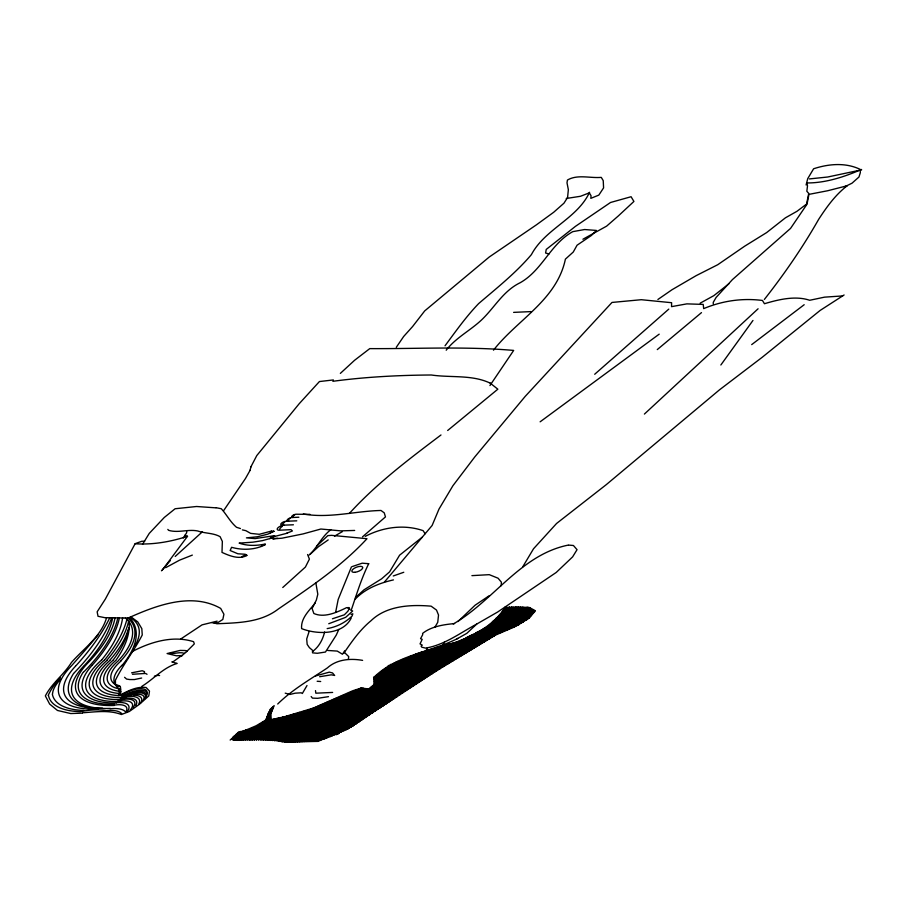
<?xml version="1.0" encoding="UTF-8"?>
<svg xmlns="http://www.w3.org/2000/svg" width="907" height="907" viewBox="0 0 907 907"><rect width="100%" height="100%" fill="white"/><g stroke="black" fill="none" stroke-linecap="round" stroke-linejoin="round"><path stroke-width="1.36" d="M186.729 651.634L186.74 650.863L185.198 650.523L180.153 650.421L167.092 653.55L176.423 655.784L182.386 655.512M501.152 585.752L501.401 582.181L498.068 578.212L489.27 574.664L471.912 575.639M186.74 531.173L186.604 532.828L183.282 537.976M335.624 612.361L338.186 599.436L351.428 566.909M348.322 659.389L348.742 656.623L344.399 652.394M457.922 638.369C430.201 652.552 396.62 654.741 373.571 677.631L374.342 680.363L373.65 684.842L368.82 688.923L361.043 688.096L352.687 690.771L313.754 707.936L283.982 716.938L271.148 719.829L270.853 713.696L274.152 705.623L269.515 710.034M144.281 672.745L144.485 671.622L142.229 670.749L131.594 672.824M324.615 631.952C322.835 639.526 318.879 647.088 312.371 651.6L312.609 652.859L317.359 653.278L325.454 652.042L336.225 635.172L338.821 629.447M351.576 609.198C356.723 593.96 361.394 578.553 368.525 564.086M106.573 617.724C101.21 636.453 83.75 648.426 71.415 662.495C63.875 674.706 51.96 683.073 45.35 695.896L49.647 704.07L57.47 710.464L70.757 713.548L82.39 713.14M249.924 470.382L251.092 466.765M589.573 192.261C577.26 218.734 545.13 228.768 531.4 254.618C515.834 272.984 496.843 287.984 478.635 303.596C466.051 316.702 455.768 331.293 445.031 345.794M309.128 631.465L306.702 638.97L307.167 644.367L309.378 647.621L313.21 650.909M806.096 184.983L807.74 178.622L813.613 168.77C828.669 163.816 845.562 162.342 860.153 169.348L860.335 172.681L858.952 177.024L852.002 183.203L844.292 186.967M426.245 650.172L427.514 647.655M306.997 685.545L302.326 693.504L301.294 692.801L295.194 693.175L289.911 694.467L285.217 693.152M250.944 466.754L256.783 455.575L299.14 403.785L319.423 381.552L333.368 379.942M505.471 606.726C492.739 627.542 468.851 638.358 446.425 645.387M250.117 470.28L245.412 478.601L223.519 510.8M434.804 627.417L437.752 622.27L438.523 615.025L436.505 610.071L431.131 606.171C410.633 604.391 386.529 605.649 370.986 620.751C360.045 629.741 351.837 641.453 343.934 653.085M443.024 644.684L444.679 641.827M522.761 566.796L533.531 548.769L556.569 523.475L606.307 484.621L719.41 389.897L762.288 357.222L820.109 310.455L844.1 294.979M142.501 544.404L149.247 533.407L164.292 517.455L175.108 508.748L196.547 506.503L215.889 507.841M344.66 650.829L342.472 654.242L337.279 651.09L327.812 650.466M273.755 531.343L267.814 534.144L257.395 536.774L246.432 537.862L255.105 538.611L274.617 535.629L273.132 537.67L262.384 540.651L252.928 542.171L239.131 543.112C247.622 546.139 256.658 545.799 265.286 544.03L265.366 544.608C255.207 549.993 242.588 550.413 231.591 547.306L230.14 550.515L237.895 553.78L245.173 554.256L247.067 555.345C239.346 559.914 229.414 555.787 222 552.397L222.351 541.422L220.106 536.683C213.224 532.806 205.118 533.588 197.613 530.958C188.032 529.008 178.01 533.225 168.645 530.334L167.829 529.405M489.939 385.554L513.668 350.419C465.733 346.259 417.787 348.878 369.761 348.617L354.58 360.283L340.352 373.389M396.28 347.313L403.66 336.497L412.594 326.543L424.703 310.908L489.247 257.01L536.536 224.755L553.667 212.283L563.973 203.179L567.578 197.488L568.349 189.665L567.011 182.829L567.431 180.051C577.521 174.099 590.128 178.384 601.273 177.375L603.234 180.64L603.586 187.896L598.824 195.107L590.808 198.361L591.058 195.753L589.323 192.851L580.469 196.286L566.274 198.486M720.85 364.999L752.969 320.454M315.137 603.064C309.287 610.592 300.693 618.121 301.612 628.608C316.962 634.696 342.789 635.195 351.202 618.109L350.487 617.928M162.387 569.981L187.511 536.298L184.801 535.334M161.469 570.809L170.221 560.696M764.363 299.446C784.238 274.152 802.672 247.475 818.613 219.415C826.64 207.068 835.404 194.801 847.206 185.754L827.751 190.731L808.953 194.37L806.992 204.245L790.553 228.405L732.437 279.583L716.111 297.439L713.253 302.36L713.276 303.845M277.701 704.013C292.224 689.637 310.375 679.354 327.359 667.926C336.826 659.264 350.499 658.221 362.607 660.375M187.296 650.965L181.434 656.112M384.319 582.192L432.117 525.482L438.999 509.076L452.899 485.744L474.735 456.992L525.21 396.382L611.998 302.439L641.294 299.707L671.611 302.711L671.543 306.645L686.871 303.868L703.22 304.412L703.673 308.629C722.301 300.807 742.414 297.881 762.47 300.466L764.431 303.732C778.614 299.503 795.428 295.444 809.668 300.274L824.52 297.156L842.592 295.931M493.499 350.181C517.409 319.536 556.83 300.104 565.401 259.141L573.258 252.033L577.067 245.219L591.466 235.435L596.364 230.435L584.63 229.528L572.816 231.636C550.458 243.892 542.567 269.957 520.38 282.621C503.192 290.841 494.655 307.53 481.47 320.024C470.132 330.647 455.802 337.778 446.199 350.204M349.331 513.475C376.416 483.669 408.932 459.18 440.983 434.975M309.128 555.05C317.382 547.488 321.702 536.468 330.817 529.745M528.543 618.313L535.345 611.035C511.537 609.697 491.424 627.383 470.177 636.011M351.066 614.413L352.846 613.767L352.109 616.012C345.227 622.678 336.588 626.986 327.166 628.608M569.018 545.118L573.428 545.504L577.045 549.676L572.623 556.875L556.229 572.453L497.705 611.987L476.708 624.073L466.833 633.324L457.071 638.857M354.966 599.436C365.011 588.677 379.353 583.088 393.445 579.902M457.956 621.556L475.098 605.207L489.429 595.582M317.178 545.651L327.801 535.629L331.531 535.345L366.995 538.701C341.225 566.569 309.548 587.645 278.392 608.971C260.672 622.656 238.269 622.792 216.898 623.755L213.066 622.61M644.401 414.068L758.093 308.777M309.967 554.438L318.425 546.717L328.209 539.914M175.21 556.445L202.272 531.887M594.697 374.274L668.788 309.117M728.888 283.789L713.832 295.659L700.147 303.187M187.273 650.931L194.313 643.902L193.599 641.691C172.965 635.104 150.301 641.975 131.742 651.827M282.757 587.509L305.41 567.056L309.4 559.12L307.598 554.517M657.28 349.592L701.485 312.632M447.661 430.496L497.841 389.194L490.233 383.151M362.505 536.842L385.464 516.899L384.251 512.863L380.985 510.471C354.943 511.095 329.502 518.566 303.312 514.031M751.688 344.615L804.18 304.718M422.084 537.307L399.59 555.197L389.579 571.875L381.62 578.825L363.968 589.845L355.51 597.554M540.119 421.823L659.196 334.161M230.151 740.033L240.321 732.573L256.216 725.713L265.808 720.022L269.742 710.975L272.349 709.841M172.772 662.008L181.797 655.466M180.788 638.97L202.046 624.866L217.147 621.148M657.892 299.491L672.042 289.718L696.123 275.671L717.72 264.731L744.772 246.126L766.63 232.589L785.417 217.827L797.004 211.274L806.561 204.098L808.738 193.418L806.833 191.264L807.502 185.89L806.947 182.942C825.574 183.067 844.406 176.854 861.435 169.462M514.745 626.805L495.471 635.115L436.516 670.749L350.283 727.21L318.051 741.382L288.732 742.051L270.547 738.026L233.598 739.704M141.877 686.338C153.884 678.946 163.181 667.597 177.171 663.425L171.763 661.917M453.262 623.993C493.669 600.672 520.55 554.642 568.44 545.062M334.524 536.139L342.381 531.615M165.664 567.691L179.597 560.152L192.341 555.095M476.708 624.073C460.132 632.961 444.713 644.854 425.632 648.131L421.755 647.156L421.097 646.067L422.265 645.126L420.043 643.879L422.186 639.344L420.553 638.664L422.696 634.719L422.594 633.403C431.29 626.431 443.659 624.583 454.577 623.574M582.918 239.233L606.613 226.149L618.336 215.934L633.914 201.445L631.079 196.728L610.524 202.488L575.446 226.353L546.229 249.436L545.595 253.008L548.973 253.994M365.249 536.377C382.969 527.069 404.034 524.133 423.07 530.629L425.134 533.724M135.143 543.678L141.73 541.286L144.689 541.173M504.655 608.166L506.65 607.327M503.895 609.323L509.303 607.055M272.701 707.199L273.563 706.836M503.136 610.468L511.763 606.851M271.715 708.446L273.166 707.834M502.376 611.624L513.679 606.874L523.135 622.089M270.717 709.693L272.758 708.832M501.616 612.769L515.595 606.896M500.743 613.971L517.512 606.93M268.733 712.188L271.941 710.839M499.156 615.468L519.428 606.953M268.121 713.276L271.544 711.848M521.298 607.01L497.569 616.964L505.913 630.365M267.803 714.24L271.136 712.845L269.855 710.782M495.982 618.461L523.158 607.055M267.497 715.204L270.728 713.843M494.394 619.969L525.028 607.1L530.72 616.284M267.18 716.167L270.445 714.795M492.841 621.442L526.899 607.146M266.873 717.131L270.467 715.623M387.686 666.418L422.118 651.963M491.469 622.848L528.758 607.202M266.567 718.095L270.479 716.451M385.656 668.096L429.805 649.571M490.109 624.254L529.847 607.577L533.191 613.041M266.25 719.058L270.501 717.267M383.627 669.785L437.48 647.179M488.737 625.66L530.686 608.053M265.377 720.249L270.513 718.095M381.598 671.475L443.761 645.376L453.126 660.591M483.805 628.562L531.525 608.54M237.736 732.686L240.774 731.416M262.781 722.176L270.535 718.922M379.557 673.164L448.999 644.004M476.322 632.542L532.364 609.016M236.013 734.239L246.545 729.829M270.547 719.75L260.184 724.103L270.229 740.429M376.927 675.091L454.248 642.632M466.878 637.338L533.203 609.493M234.403 735.747L253.62 727.686M257.588 726.019L274.606 718.877M374.285 677.03L534.042 609.98M232.827 737.244L279.039 717.845M373.945 678.005L534.881 610.456M231.455 738.649L283.483 716.813M374.047 678.799L534.359 611.499M231.693 739.386L288.483 715.544M374.137 679.592L533.429 612.724M232.464 739.897L294.083 714.024M374.24 680.375L532.488 613.948M234.029 740.067L299.684 712.505M374.342 681.168L531.559 615.173M235.593 740.248L305.274 710.997M374.444 681.962L530.629 616.397M237.158 740.418L361.904 688.05M374.546 682.744L529.688 617.622M239.176 740.407L363.276 688.311M374.648 683.538L527.523 619.368M241.296 740.339L364.648 688.572M374.75 684.332L523.396 621.93M243.427 740.282L366.009 688.821M373.015 685.885L519.28 624.492M367.38 689.082L245.548 740.225L240.253 731.575M370.861 687.619L494.451 635.739M489.757 638.551L247.679 740.157L242.124 730.985M249.799 740.101L485.064 641.351M251.931 740.044L480.37 644.151M254.051 739.987L475.676 646.952M256.171 739.919L471.118 649.707M258.302 739.863L466.64 652.416M260.173 739.908L462.162 655.126M261.93 739.999L457.684 657.836M263.699 740.089L453.205 660.545M265.468 740.18L448.727 663.255M267.236 740.271L444.362 665.919M268.994 740.361L440.428 668.402M270.762 740.452L436.494 670.885M432.56 673.368L272.531 740.543L261.726 722.958M274.299 740.634L428.614 675.862M275.932 740.781L424.68 678.345M420.746 680.828L277.361 741.019L264.787 720.691M278.778 741.246L416.812 683.311M280.206 741.484L413.07 685.715M281.635 741.722L409.839 687.903M283.052 741.949L406.608 690.091M284.481 742.187L403.377 692.279M285.966 742.391L400.146 694.467L384.647 668.935M288.222 742.277L396.915 696.655M290.478 742.164L393.604 698.878M292.734 742.051L390.169 701.156M294.99 741.937L386.722 703.424M297.247 741.824L383.287 705.703M299.503 741.699L379.852 707.982M301.759 741.586L376.405 710.249M303.947 741.507L372.97 712.528M306.124 741.416L369.523 714.807M308.301 741.336L366.122 717.063M310.477 741.257L362.925 719.24M312.666 741.166L359.728 721.416M314.842 741.087L356.53 723.593M353.333 725.759L317.303 740.883L299.877 712.46M323.391 739.16L348.333 728.695M336.202 734.613L339.093 733.4M271.284 531.105L259.289 534.302L250.661 533.384L245.842 530.663L242.35 529.881M403.774 572.272L393.264 575.979M332.45 618.778L344.365 614.799L347.914 611.182L349.195 608.699L347.914 607.996M315.466 675.976L329.286 672.144L332.529 672.937L334.649 675.454L331.248 674.831L319.649 676.724M352.392 566.512L362.188 563.19L368.911 563.701M187.511 536.298C170.641 541.808 152.875 544.914 135.098 543.758L105.325 599.13L97.151 611.828L98.024 616.295L104.929 617.69L128.125 618.064C156.174 605.423 191.66 591.942 220.684 608.416L223.916 614.232L222.816 619.47L217.465 622.837L211.898 622.656M328.753 623.733L345.635 617.361L352.664 611.012L350.567 609.98M286.544 533.327L292.405 530.958L291.034 529.654L279.186 530.221A4.92 1.95 -21.1 0 1 277.893 527.84A4.92 1.95 -21.1 0 1 284.061 525.153M332.62 692.438L315.829 693.186L315.489 690.601M287.179 533.203L273.313 536.808L271.964 538.191L272.996 538.894L281.941 538.202L303.108 533.906L320.874 529.019L340.692 530.867L354.671 530.448M141.651 678.028L134.417 679.558L129.837 679.558L126.606 679.094L124.576 677.302M328.481 696.655L317.688 698.311L312.462 698.129L311.158 696.531M861.65 169.824L827.66 177.012L809.395 178.928M271.363 531.128L274.027 531.241M332.869 381.291C365.51 376.927 398.434 375.203 431.358 374.999C451.074 377.924 472.978 374.353 491.22 383.65M132.467 674.275L145.574 673.436L147.036 674.286M82.764 712.755C95.586 711.938 109.067 709.807 121.425 714.512L129.316 711.485L139.519 704.229L148.771 695.952L149.496 691.111L146.129 687.517C136.787 686.191 127.887 691.055 119.758 695.125L120.824 692.279L120.484 687.098L119.656 685.851L115.506 684.536L115.416 680.227C123.182 664.434 134.259 650.58 142.252 634.979L141.821 628.63L137.807 621.941L130.642 616.624M513.623 312.371L531.014 311.6M298.868 517.228L292.201 517.489A3.571 1.417 -21.1 0 0 287.61 519.428A3.571 1.417 -21.1 0 0 288.619 521.162M296.793 520.833L286.329 521.23A3.843 1.531 -21.1 0 0 281.34 523.316A3.843 1.531 -21.1 0 0 282.417 525.198L293.415 524.79M170.221 653.278C175.051 654.128 179.767 651.521 184.529 653.414M309.979 514.36L296.158 514.235A3.095 1.224 -21.1 0 0 292.133 515.924A3.095 1.224 -21.1 0 0 293.052 517.421M317.167 681.27L320.693 681.508M216.127 507.705L221.297 508.736C226.682 514.632 230.219 521.91 236.512 527.284L240.434 528.543M533.259 609.527L534.427 611.42M527.341 607.157L531.956 614.663M522.806 607.044L529.484 617.905M520.539 606.987L527.976 619.084M518.282 606.942L526.366 620.082M516.038 606.908L524.745 621.091M511.537 606.84L521.525 623.098M509.417 607.032L519.904 624.095M507.33 607.259L518.294 625.104M505.233 607.486L516.593 625.955M504.02 609.13L514.813 626.692M502.863 610.876L513.033 627.429M501.707 612.633L511.253 628.166M500.46 614.232L509.473 628.902M499.054 615.57L507.693 629.628M496.231 618.234L504.145 631.102M494.814 619.56L502.365 631.839M493.408 620.898L500.585 632.576M492.025 622.281L498.805 633.313M490.664 623.687L497.104 634.163M489.292 625.093L495.471 635.138M487.875 626.408L493.839 636.113M486.186 627.304L492.206 637.088M484.508 628.188L490.574 638.063M482.83 629.084L488.941 639.038M481.141 629.98L487.308 640.013M479.463 630.875L485.676 640.988M477.785 631.76L484.043 641.952M476.096 632.655L482.411 642.927M474.406 633.528L480.778 643.902M472.706 634.39L479.157 644.877M471.005 635.251L477.524 645.852M469.304 636.113L475.892 646.827M467.604 636.975L474.259 647.802M465.903 637.836L472.626 648.788M464.191 638.687L471.005 649.763M462.491 639.548L469.384 650.75M460.79 640.41L467.751 651.736M459.089 641.272L466.13 652.723M457.219 641.861L464.497 653.709M455.303 642.36L462.876 654.684M453.375 642.859L461.255 655.67M451.459 643.369L459.622 656.657M449.532 643.868L458.001 657.643M447.616 644.367L456.38 658.629M445.688 644.877L454.747 659.616M441.845 645.875L451.493 661.577M439.94 646.408L449.872 662.563M438.07 646.997L448.251 663.55M436.199 647.575L446.618 664.536M434.328 648.165L444.997 665.523M432.458 648.743L443.398 666.532M430.587 649.321L441.788 667.552M428.716 649.911L440.178 668.561M426.846 650.489L438.569 669.581M424.975 651.079L436.97 670.59M423.093 651.657L435.36 671.611M421.222 652.246L433.75 672.62M419.351 652.825L432.14 673.629M417.481 653.403L430.542 674.649M415.667 654.094L428.932 675.658M413.887 654.82L427.322 676.679M412.107 655.546L425.712 677.688M410.327 656.283L424.113 678.708M408.547 657.008L422.503 679.717M406.767 657.745L420.893 680.738M404.987 658.471L419.283 681.747M403.207 659.208L417.685 682.756M401.416 659.933L416.075 683.776M399.636 660.67L414.465 684.785M397.856 661.396L412.878 685.839M396.076 662.133L411.302 686.905M394.296 662.858L409.726 687.971M392.516 663.595L408.161 689.037M390.736 664.321L406.585 690.102M389.08 665.262L405.01 691.168M387.606 666.486L403.434 692.245M386.121 667.711L401.858 693.311M383.173 670.16L398.706 695.442M381.688 671.384L397.13 696.508M380.214 672.609L395.554 697.574M378.707 673.788L393.978 698.628M377.165 674.91L392.391 699.682M375.634 676.044L390.804 700.726M374.103 677.178L389.216 701.78M374.353 681.214L387.629 702.823M374.342 684.819L386.053 703.877M372.845 686.021L384.466 704.92M371.348 687.223L382.879 705.975M369.863 688.424L381.291 707.018M368.117 689.229L379.704 708.072M365.6 688.753L378.117 709.115M363.083 688.277L376.53 710.17M360.771 688.141L374.954 711.213M358.991 688.878L373.367 712.267M357.211 689.603L371.779 713.321M355.419 690.34L370.192 714.365M353.639 691.066L368.605 715.419M351.859 691.803L367.018 716.462M350.079 692.529L365.442 717.528M348.299 693.254L363.877 718.593M346.519 693.991L362.301 719.67M344.739 694.717L360.725 720.736M342.948 695.454L359.149 721.802M341.168 696.179L357.585 722.879M339.388 696.905L356.009 723.945M337.608 697.642L354.433 725.01M335.828 698.367L352.857 726.088M334.059 699.127L351.292 727.153M332.302 699.887L349.603 728.049M330.545 700.658L347.903 728.911M328.776 701.417L346.213 729.772M327.019 702.188L344.513 730.645M325.262 702.948L342.812 731.507M323.504 703.719L341.111 732.368M321.736 704.478L339.411 733.241M319.978 705.249L337.687 734.058M318.221 706.009L335.873 734.738M316.464 706.78L334.071 735.418M314.695 707.539L332.257 736.099M312.938 708.31L330.443 736.779M311.18 709.07L328.629 737.47M309.423 709.841L326.815 738.151M307.53 710.385L324.944 738.729M305.614 710.907L323.039 739.262M303.698 711.417L321.146 739.795M301.793 711.938L319.241 740.339M297.961 712.97L315.239 741.076M296.056 713.492L313.051 741.155M294.14 714.013L310.874 741.234M292.235 714.535L308.697 741.325M290.319 715.045L306.521 741.404M288.403 715.566L304.344 741.484M286.499 716.088L302.156 741.575M284.56 716.564L299.99 741.677M282.61 717.018L297.836 741.79M280.66 717.471L295.671 741.903M272.372 707.619L272.905 708.48M278.698 717.925L293.505 742.005M271.114 709.195L272.009 710.669M276.748 718.378L291.34 742.119M274.798 718.832L289.186 742.232M268.597 712.358L270.456 715.396M272.848 719.285L287.02 742.345M267.712 714.546L270.535 719.149M270.898 719.739L284.719 742.221M266.941 716.927L282.236 741.813M266.17 719.308L279.753 741.404M263.257 721.825L274.832 740.668M258.654 725.226L267.928 740.305M257.123 726.36L265.626 740.191M255.355 727.108L263.325 740.067M253.495 727.72L261.023 739.953M251.647 728.332L258.722 739.851M249.788 728.945L256.534 739.908M247.883 729.466L254.334 739.976M245.967 729.976L252.146 740.033M244.04 730.486L249.958 740.101M238.394 732.164L243.382 740.282M236.931 733.423L241.183 740.35M235.491 734.715L238.995 740.407M234.085 736.053L236.738 740.373M232.68 737.391L234.346 740.101M315.84 582.884L317.813 594.221L316.362 600.049L312.087 608.529L313.856 613.495C324.4 618.189 336.826 612.372 346.508 607.679L349.138 607.588L349.751 609.051M117.887 617.576A235.718 93.614 -21.1 0 1 83.852 671.838M122.604 617.746A224.097 88.999 -21.1 0 1 101.799 659.797M126.855 619.515A252.305 100.201 -21.1 0 1 104.724 659.854M128.658 621.012A212.193 84.272 -21.1 0 1 107.083 659.945M128.17 629.594A178.089 70.723 -21.1 0 1 109.996 660.013M128.987 627.644A207.442 82.39 -21.1 0 1 112.853 660.421M129.111 622.225A194.109 77.095 -21.1 0 1 115.779 660.489M125.347 617.996A109.974 43.672 -21.1 0 1 118.59 660.375M127.604 617.905A112.162 44.545 -21.1 0 1 121.05 660.636M116.515 686.508A33.321 13.231 -21.1 0 1 118.148 695.703M120.143 686.588A48.899 19.421 -21.1 0 1 121.141 660.863M120.62 689.173A52.708 20.929 -21.1 0 1 118.352 660.738M120.767 691.44A56.506 22.448 -21.1 0 1 115.563 660.613M120.348 693.549A60.316 23.956 -21.1 0 1 112.774 660.477M124.089 695.578A64.125 25.464 -21.1 0 1 109.985 660.353M122.139 697.54A67.934 26.983 -21.1 0 1 107.196 660.228M120.189 699.512A71.744 28.491 -21.1 0 1 104.407 660.103M118.239 701.474A75.553 30.01 -21.1 0 1 101.618 659.979M114.463 704.24A83.988 33.355 -21.1 0 1 83.217 672.212M119.407 617.701A234.063 92.956 -21.1 0 1 92.355 665.046M114.996 618.041A197.318 78.365 -21.1 0 1 87.707 663.13M116.266 702.948A81.04 32.187 -21.1 0 1 92.174 665.228M98.013 708.889A94.419 37.493 -21.1 0 1 73.603 673.459M111.697 617.814A293.562 116.584 -21.1 0 1 73.955 673.096M112.717 617.599A217.385 86.335 -21.1 0 1 83.58 666.26M109.724 617.894A360.124 143.023 -21.1 0 1 75.837 665.851M98.024 634.945A1431.155 568.383 -21.1 0 1 70.803 666.566M52.538 694.002A57.515 22.845 -21.1 0 1 60.701 679.184M48.196 695.397A122.241 48.547 -21.1 0 1 60.316 677.631M84 710.464A88.149 35.01 -21.1 0 1 52.357 694.195M102.491 708.186A88.217 35.033 -21.1 0 1 75.485 666.214M97.276 709.093A88.217 35.033 -21.1 0 1 70.27 667.11M114.361 705.465A88.217 35.033 -21.1 0 1 87.355 663.493M110.405 708.412A88.217 35.033 -21.1 0 1 83.41 666.441M48.479 695.386A88.149 35.01 -21.1 0 0 80.122 711.666A56.155 22.301 -21.1 0 1 106.312 710.669A30.6 12.154 -21.1 0 1 121.663 713.582M113.409 705.329A19.387 7.698 -21.1 0 1 126.13 711.485M116.164 702.778A22.562 8.957 -21.1 0 1 127.365 711.61M117.785 701.667A20.09 7.982 -21.1 0 1 130.189 710.113M133.635 695.113A21.564 8.56 -21.1 0 1 140.902 702.71M120.359 697.891A22.562 8.957 -21.1 0 1 138.828 704.013M118.171 700.431A19.603 7.789 -21.1 0 1 133.295 707.199M118.42 699.898A19.909 7.902 -21.1 0 1 135.721 705.533M110.053 708.775A30.6 12.154 -21.1 0 1 125.393 711.689M119.293 700.385A16.031 6.36 -21.1 0 1 137.853 694.218A16.031 6.36 -21.1 0 1 143.023 700.533M120.71 698.934A16.031 6.36 -21.1 0 1 139.27 692.767A16.031 6.36 -21.1 0 1 144.44 699.082M121.379 697.687A16.031 6.36 -21.1 0 1 139.939 691.519A16.031 6.36 -21.1 0 1 145.109 697.834M122.332 696.429A16.031 6.36 -21.1 0 1 140.891 690.261A16.031 6.36 -21.1 0 1 146.061 696.565M122.23 694.853A16.031 6.36 -21.1 0 1 140.789 688.685A16.031 6.36 -21.1 0 1 145.959 695M116.799 686.497A52.935 21.02 -21.1 0 1 121.923 665.319M131.583 618.279A95.586 37.958 -21.1 0 1 134.542 646.487M129.361 617.497A141.435 56.177 -21.1 0 1 121.855 665.67M241.92 556.864A2.789 1.111 -21.1 0 1 244.448 555.481A2.789 1.111 -21.1 0 1 246.681 555.56M261.137 546.445A2.789 1.111 -21.1 0 1 265.252 544.483M273.211 538.792A8.753 3.469 -21.1 0 1 277.905 538.395M269.719 538.611A4.422 1.757 -21.1 0 1 274.538 536.162M270.343 533.01A2.778 1.1 -21.1 0 1 273.699 531.411M292.734 516.809A3.503 1.395 -21.1 0 1 294.707 514.893M288.483 520.357A3.968 1.576 -21.1 0 1 290.308 518.192M282.542 524.416A10.158 4.036 -21.1 0 1 284.9 521.933M279.639 529.28A9.421 3.741 -21.1 0 1 282.338 526.264M154.349 676.191A5.998 2.381 -21.1 0 1 159.598 675.556M354.954 572.306A5.816 2.313 -21.1 0 0 362.766 567.408A5.816 2.313 -21.1 0 0 354.172 568.326A5.816 2.313 -21.1 0 0 354.954 572.306"/></g></svg>
